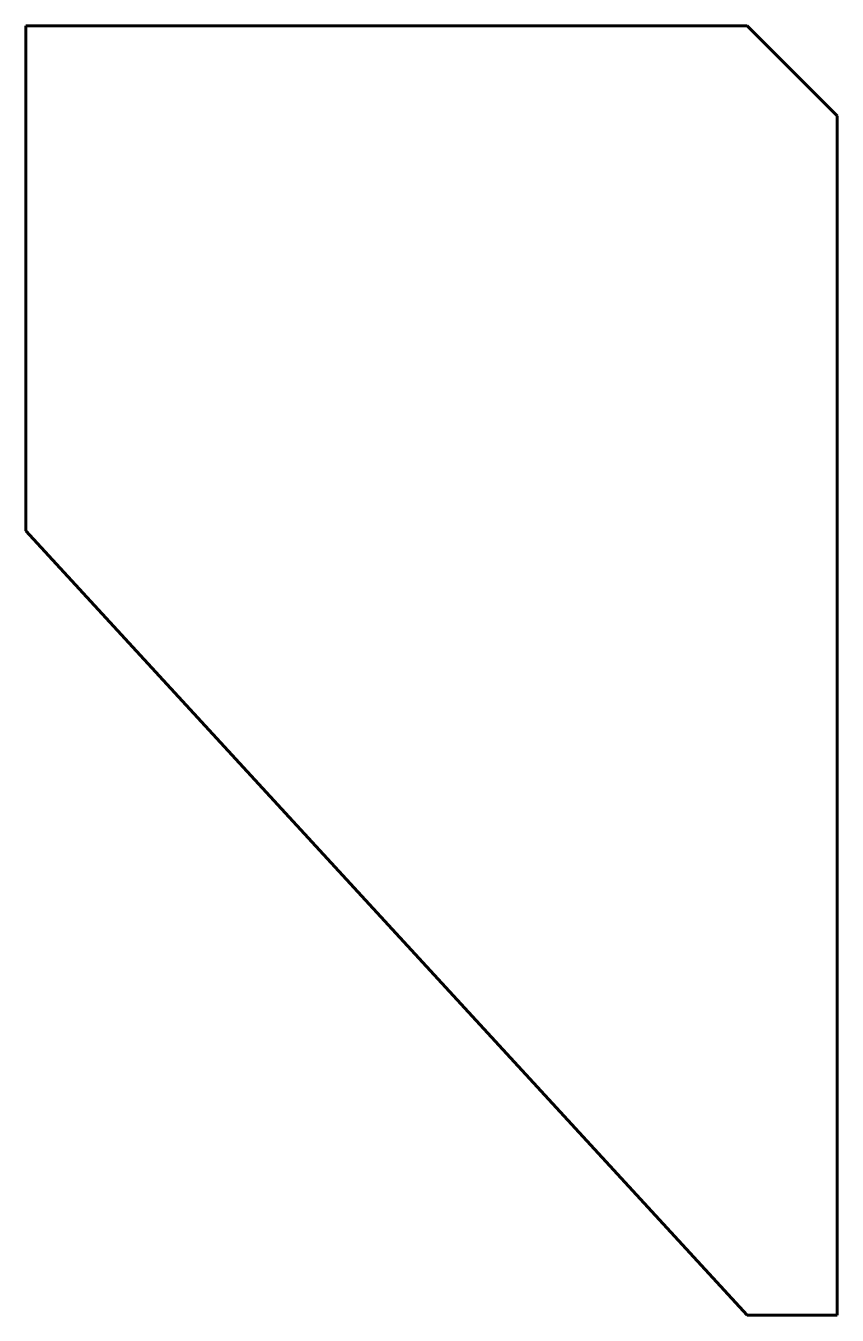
# Model space of a CAD drawing. Header units: millimetres. Extents: x -45 to 0, y 0 to 71.5.
import ezdxf

# ---------------------------------------------------------------- set-up
doc = ezdxf.new("R2010")
doc.units = ezdxf.units.MM
doc.linetypes.add('K5LT_BASIC', pattern=[0])

msp = doc.modelspace()

# ---------------------------------------------------------------- linework, layer by layer
at = {"color": 150, "linetype": 'K5LT_BASIC', "lineweight": 60, "true_color": 0x0080ff}
for p, q in [((-45, 43.5), (-45, 71.5)), ((-45, 71.5), (-5, 71.5)), ((-5, 71.5), (0, 66.5)), ((0, 66.5), (0, 0)), ((-5, 0), (-45, 43.5)), ((0, 0), (-5, 0))]:
    msp.add_line(p, q, dxfattribs=at)

doc.saveas('drawing.dxf')
